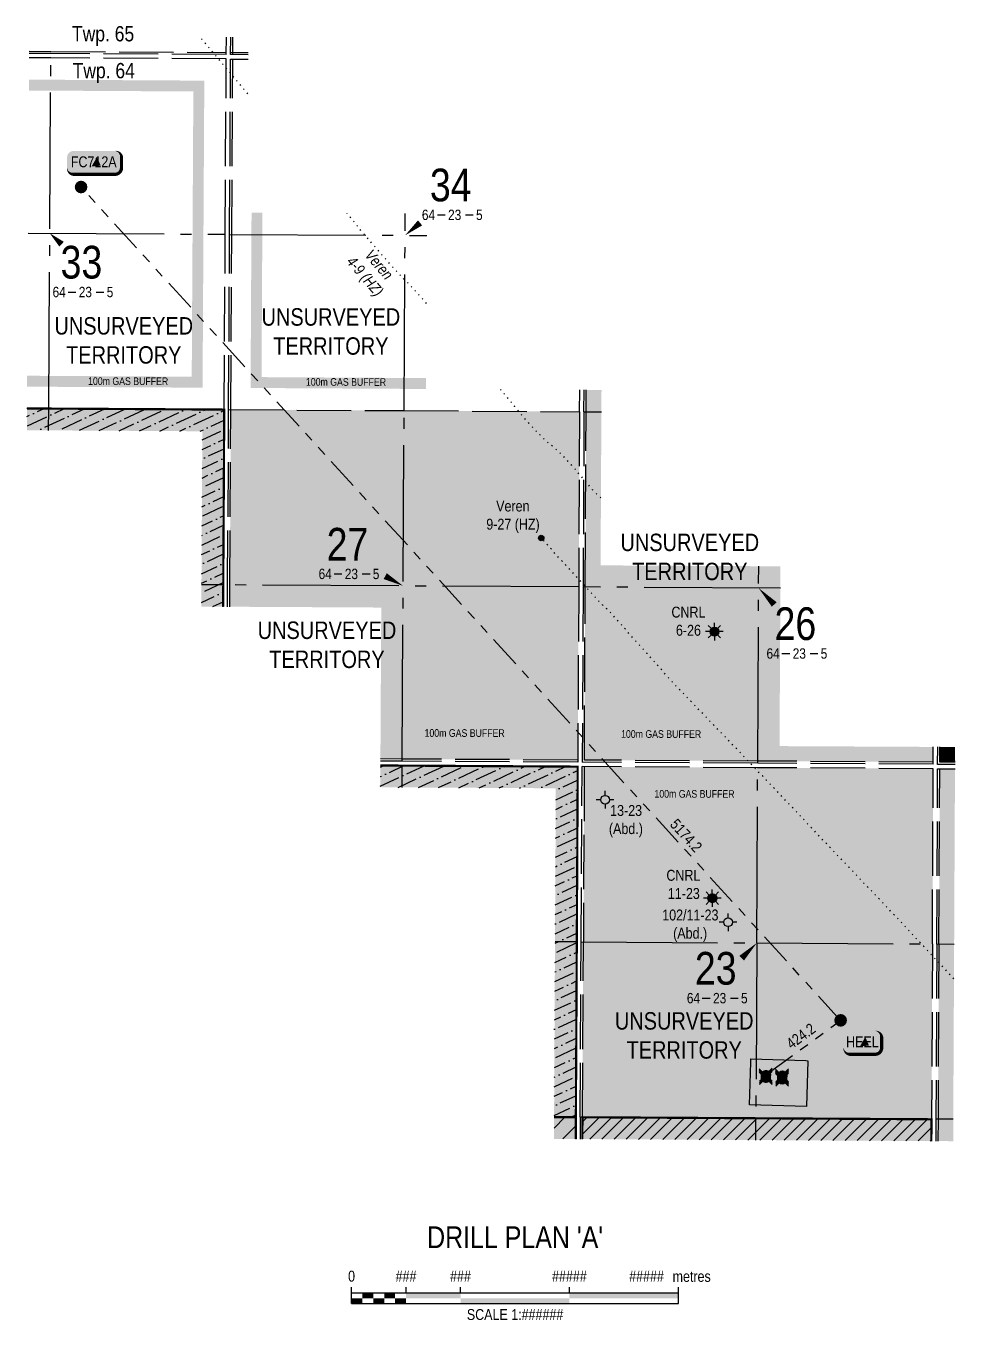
# Model space of a CAD drawing. Header units: inches. Extents: x 464475 to 485921, y 6038951 to 6050475.
# Drawn here: x 471317 to 472169, y 6040362 to 6041549 of the extents above; entities that cross this region are included whole.
import ezdxf
from ezdxf.enums import TextEntityAlignment as Align

# ---------------------------------------------------------------- set-up
doc = ezdxf.new("R2010")
doc.units = ezdxf.units.IN
doc.header["$LTSCALE"] = 5
for name, pattern in [('foc-DOT', [1, 0.2, -0.8]), ('foc-DRILLPATH', [14.75, 6, -1.75, 1.75, -1.75, 1.75, -1.75]), ('foc-QUARTERLINE', [33, 25, -3, 2, -3]), ('foc-UNSURVEYED', [12.5, 10, -2.5])]:
    doc.linetypes.add(name, pattern=pattern)
for name, color, linetype in [('10', 1, 'Continuous'), ('9', 3, 'Continuous'), ('ABADATA-DRILL-T', 8, 'Continuous'), ('AS-DRILL', 8, 'foc-DOT'), ('AS-DRILL-T', 8, 'Continuous'), ('AS-TARGET-GAS', 182, 'Continuous'), ('AS-TARGET-GAS-H', 181, 'Continuous'), ('D-TXT', 6, 'Continuous'), ('DETAIL-T', 7, 'Continuous'), ('H-CP', 51, 'Continuous'), ('H-MOCL', 111, 'Continuous'), ('L-2', 7, 'Continuous'), ('L-BD', 7, 'Continuous'), ('L-MON', 1, 'Continuous'), ('L-QSEC', 8, 'foc-QUARTERLINE'), ('L-SECLBL', 7, 'Continuous'), ('L-UNS-T', 3, 'Continuous'), ('L-USEC', 7, 'foc-UNSURVEYED'), ('P-PDRILLPATH', 12, 'foc-DRILLPATH'), ('P-PROPOSED', 10, 'Continuous'), ('P-PROPOSED-H', 21, 'Continuous'), ('P-TEMP-HUSKY-NO CUT-H', 104, 'Continuous')]:
    doc.layers.add(name, color=color, linetype=linetype)
doc.layers.add('D56-EXISTING DISPOSITION', color=7, linetype='Continuous', true_color=0xa347ff)
doc.styles.add('80', font='ARIALN.TTF', dxfattribs={"height": 10})
doc.styles.add('80CG', font='ARIALN.TTF', dxfattribs={"height": 10})
doc.styles.add('80L', font='ARIALN.TTF', dxfattribs={"height": 10})
doc.styles.add('SIMPLEX', font='ARIALN.TTF')
pattern_1 = [(25, (-33293.554, 10185.4706), (9.229754603, 13.057325538), [19.833232416, -3.966646483, 0, -3.966646483])]

# ---------------------------------------------------------------- blocks, each defined once
blk = doc.blocks.new('*U495')
at = {"color": 0}
for p, q in [((-150, 0), (-150, 15)), ((-100, 10), (-100, 15)), ((-50, 10), (-50, 15)), ((50, 10), (50, 15)), ((150.2, 0), (150.2, 15)), ((-150, 10), (150.2, 10)), ((-150, 0), (150.2, 0))]:
    blk.add_line(p, q, dxfattribs=at)
for points in [[(-150, 5), (-140, 5), (-150, 0), (-140, 0)], [(-140, 10), (-130, 10), (-140, 5), (-130, 5)], [(-130, 5), (-120, 5), (-130, 0), (-120, 0)], [(-120, 10), (-110, 10), (-120, 5), (-110, 5)], [(-110, 5), (-100, 5), (-110, 0), (-100, 0)], [(-100, 10), (-50, 10), (-100, 5), (-50, 5)], [(-50, 5), (50, 5), (-50, 0), (50, 0)], [(50, 10), (150.2, 10), (50, 5), (150.2, 5)]]:
    blk.add_solid(points, dxfattribs=at)
at = {"color": 0, "style": '80'}
blk.add_text('metres', height=10, dxfattribs=at).set_placement((162.2, 20), align=Align.CENTER)
at = {"color": 0, "char_height": 10, "style": '80'}
for s, insert, attachment_point in [('0', (-150, 30.2), 2), ('###', (-100, 30.2), 2), ('###', (-50, 30.2), 2), ('#####', (50, 30.2), 2), ('#####', (136.7, 30.2), 3), ('SCALE 1:######', (0.1, -5), 2)]:
    blk.add_mtext(s, dxfattribs=dict(at, insert=insert, attachment_point=attachment_point))
blk = doc.blocks.new('WC')
at = {"layer": 'L-MON'}
h = blk.add_hatch(color=255, dxfattribs=at)
h.dxf.hatch_style = 1
edge = h.paths.add_edge_path()
edge.add_arc((0, 0), 0.9, 0, 360)
at = {"layer": 'L-MON', "color": 240, "flags": 128}
for points in [[(-0.62, 0.5), (-1.23, 1.12)], [(0.52, 0.61), (1.13, 1.21)], [(-1.18, -1.18), (-0.56, -0.57)], [(1.16, -1.18), (0.56, -0.57)]]:
    blk.add_lwpolyline(points, dxfattribs=at)
at = {"layer": 'L-MON', "color": 240}
for radius in [0.8, 0.373]:
    blk.add_circle((0, 0), radius, dxfattribs=at)
blk = doc.blocks.new('plbh')
at = {"layer": 'L-MON'}
h = blk.add_hatch(color=255, dxfattribs=at)
h.dxf.hatch_style = 1
edge = h.paths.add_edge_path()
edge.add_arc((0, 0), 1.16, 0, 360)
h = blk.add_hatch(color=256, dxfattribs=at)
h.dxf.hatch_style = 1
h.paths.add_polyline_path([(-0.96, 0, 1), (0.96, 0, 1)])
h.paths.add_polyline_path([(0.91, 0, -1), (-0.91, 0, -1)], flags=16)
h.paths.add_polyline_path([(0.45, 0, -1), (-0.45, 0, -1)], flags=0)
h = blk.add_hatch(color=256, dxfattribs=at)
h.dxf.hatch_style = 1
h.paths.add_polyline_path([(-0.45, 0, 1), (0.45, 0, 1)])
h.paths.add_polyline_path([(0.4, 0, -1), (-0.4, 0, -1)], flags=16)
at = {"layer": 'L-MON', "color": 240}
for radius in [0.96, 0.91, 0.45, 0.4]:
    blk.add_circle((0, 0), radius, dxfattribs=at)
blk = doc.blocks.new('L-SECLBL')
at = {"layer": '9', "color": 7}
for p, q in [((-5.1, -27.8), (-12.3, -27.8)), ((20.7, -27.8), (13.5, -27.8))]:
    blk.add_line(p, q, dxfattribs=at)
at = {"layer": '10', "color": 2, "style": 'SIMPLEX'}
blk.add_attdef('SEC', text='', height=30, dxfattribs=at).set_placement((0, 0), align=Align.MIDDLE)
at = {"layer": '10', "color": 5, "style": '80L'}
blk.add_attdef('TWP', text='', height=9.5, dxfattribs=at).set_placement((-14.4, -27.4), align=Align.MIDDLE_RIGHT)
blk.add_attdef('RGE', text='', height=9.5, dxfattribs=at).set_placement((3.6, -27.4), align=Align.MIDDLE_CENTER)
blk.add_attdef('MER', text='', height=9.5, dxfattribs=at).set_placement((23.2, -27.4), align=Align.MIDDLE_LEFT)
blk = doc.blocks.new('BH-Existing')
at = {"layer": 'AS-DRILL-T'}
h = blk.add_hatch(color=256, dxfattribs=at)
h.dxf.hatch_style = 1
edge = h.paths.add_edge_path()
edge.add_arc((0, 0), 0.5, 0, 360)
blk.add_circle((0, 0), 0.5, dxfattribs=at)
blk = doc.blocks.new('GAS')
h = blk.add_hatch(color=255)
h.dxf.hatch_style = 1
edge = h.paths.add_edge_path()
edge.add_arc((0, 0), 0.9, 0, 360)
for p, q in [((-0.81, 0), (-1.62, 0)), ((-0.57, 0.57), (-1.14, 1.14)), ((0, 0.81), (0, 1.62)), ((0.57, 0.57), (1.14, 1.14)), ((1.62, 0), (0.81, 0)), ((-0.57, -0.57), (-1.14, -1.14)), ((0, -0.81), (0, -1.62)), ((1.14, -1.14), (0.57, -0.57))]:
    blk.add_line(p, q)
blk.add_circle((0, 0), 0.8)
blk = doc.blocks.new('GABD')
for p, q in [((-0.81, 0), (-1.62, 0)), ((0, 0.81), (0, 1.62)), ((1.62, 0), (0.81, 0)), ((0, -0.81), (0, -1.62))]:
    blk.add_line(p, q)
blk.add_circle((0, 0), 0.8)
blk = doc.blocks.new('*U501')
h = blk.add_hatch(color=254)
edge = h.paths.add_edge_path()
edge.add_line((-19, -11.5), (19, -11.5))
edge.add_arc((19, -5.5), 6, 270, 360)
edge.add_line((25, -5.5), (25, 4))
edge.add_arc((19, 4), 6, 0, 90)
edge.add_line((19, 10), (-19, 10))
edge.add_arc((-19, 4), 6, 90, 180)
edge.add_line((-25, 4), (-25, -5.5))
edge.add_arc((-19, -5.5), 6, 180, 270)
at = {"color": 1, "flags": 128}
blk.add_lwpolyline([(-19, -11.5, 3, 3, 0), (19, -11.5, 3, 3, 0.414214), (25, -5.5, 3, 3, 0), (25, 4, 3, 0, 0.414214), (19, 10, 0, 0, 0), (-19, 10, 0, 0, 0.414214), (-25, 4, 0, 0, 0), (-25, -5.5, 0, 3, 0.414214)], format="xyseb", close=True, dxfattribs=at)
blk.add_lwpolyline([(5.8, -3.4, 0, 10, 0), (0, 0, 5, 5, 0)], format="xyseb", dxfattribs=at)
at = {"color": 1, "style": '80'}
blk.add_attdef('ENTER_TEXT_001', (-36, -5), '', height=10, dxfattribs=at)
blk = doc.blocks.new('*U508')
h = blk.add_hatch(color=254)
edge = h.paths.add_edge_path()
edge.add_line((-11.5, -11.5), (11.5, -11.5))
edge.add_arc((11.5, -5.5), 6, 270, 360)
edge.add_line((17.5, -5.5), (17.5, 4))
edge.add_arc((11.5, 4), 6, 0, 90)
edge.add_line((11.5, 10), (-11.5, 10))
edge.add_arc((-11.5, 4), 6, 90, 180)
edge.add_line((-17.5, 4), (-17.5, -5.5))
edge.add_arc((-11.5, -5.5), 6, 180, 270)
at = {"color": 1, "flags": 128}
blk.add_lwpolyline([(-11.5, -11.5, 3, 3, 0), (11.5, -11.5, 3, 3, 0.414214), (17.5, -5.5, 3, 3, 0), (17.5, 4, 3, 0, 0.414214), (11.5, 10, 0, 0, 0), (-11.5, 10, 0, 0, 0.414214), (-17.5, 4, 0, 0, 0), (-17.5, -5.5, 0, 3, 0.414214)], format="xyseb", close=True, dxfattribs=at)
blk.add_lwpolyline([(5.8, -3.4, 0, 10, 0), (0, 0, 5, 5, 0)], format="xyseb", dxfattribs=at)
at = {"color": 1, "style": '80'}
blk.add_attdef('ENTER_TEXT_001', (-36, -5), '', height=10, dxfattribs=at)

msp = doc.modelspace()

# ---------------------------------------------------------------- hatches: boundary and pattern name
at = {"layer": 'AS-TARGET-GAS-H'}
h = msp.add_hatch(color=256, dxfattribs=at)
h.dxf.hatch_style = 1
h.paths.add_polyline_path([(471480.56, 6041498.648), (471319.669, 6041499.581), (471319.61, 6041489.587), (471470.508, 6041488.711), (471469.018, 6041227.031), (471318.079, 6041227.916), (471318.021, 6041217.922), (471478.955, 6041216.977)])
h = msp.add_hatch(color=256, dxfattribs=at)
h.dxf.hatch_style = 1
h.paths.add_polyline_path([(471683.964, 6041225.777), (471533.013, 6041226.656), (471533.865, 6041377.469), (471523.87, 6041377.525), (471522.962, 6041216.72), (471683.906, 6041215.782)])
h = msp.add_hatch(color=256, dxfattribs=at)
h.dxf.hatch_style = 1
h.paths.add_polyline_path([(471532.674, 6041166.689), (471794.614, 6041165.163), (471793.234, 6040903.521), (471642.226, 6040904.401), (471642.171, 6040894.406), (471803.176, 6040893.468), (471804.661, 6041175.099), (471522.736, 6041176.742), (471521.828, 6041015.937), (471531.822, 6041015.879)])
h = msp.add_hatch(color=256, dxfattribs=at)
h.dxf.hatch_style = 1
h.paths.add_polyline_path([(471858.018, 6041053.964), (471848.024, 6041054.016), (471847.175, 6040893.212), (472008.179, 6040892.279), (472008.237, 6040902.274), (471857.223, 6040903.149)])
h = msp.add_hatch(color=256, dxfattribs=at)
h.dxf.hatch_style = 1
h.paths.add_polyline_path([(472128.99, 6040847.578), (471846.943, 6040849.212), (471845.457, 6040567.58), (472127.609, 6040565.942)])
h.paths.add_polyline_path([(472117.664, 6040575.994), (471855.505, 6040577.516), (471856.885, 6040839.16), (472118.947, 6040837.641)], flags=16)
at = {"layer": 'H-CP'}
h = msp.add_hatch(color=256, dxfattribs=at)
h.dxf.hatch_style = 1
h.paths.add_polyline_path([(471844.85, 6041214.845), (471830.892, 6041214.926), (471830.787, 6041194.937), (471844.745, 6041194.856)])
h = msp.add_hatch(color=256, dxfattribs=at)
h.dxf.hatch_style = 1
h.paths.add_polyline_path([(471317.904, 6041197.931), (471317.787, 6041177.944), (471478.736, 6041176.999), (471477.828, 6041016.193), (471497.817, 6041016.077), (471498.838, 6041196.871)])
h = msp.add_hatch(color=256, dxfattribs=at)
h.dxf.hatch_style = 1
h.paths.add_polyline_path([(471503.849, 6041016.042), (471504.87, 6041196.836), (471824.756, 6041194.972), (471823.07, 6040875.372), (471642.073, 6040876.427), (471642.831, 6041015.283)])
h = msp.add_hatch(color=256, dxfattribs=at)
h.dxf.hatch_style = 1
h.paths.add_polyline_path([(471989.008, 6041053.2), (471844.002, 6041053.964), (471844.745, 6041194.856), (471830.787, 6041194.937), (471829.939, 6041034.131), (471988.907, 6041033.211)])
h = msp.add_hatch(color=256, dxfattribs=at)
h.dxf.hatch_style = 1
h.paths.add_polyline_path([(472149.175, 6040887.44), (472008.158, 6040888.158), (472008.997, 6041053.095), (471989.008, 6041053.2), (471988.098, 6040874.416), (472149.107, 6040873.483)])
h = msp.add_hatch(color=256, dxfattribs=at)
h.dxf.hatch_style = 1
h.paths.add_polyline_path([(471829.939, 6041034.131), (471988.907, 6041033.211), (471988.098, 6040874.416), (471829.101, 6040875.338)])
h = msp.add_hatch(color=256, dxfattribs=at)
h.dxf.hatch_style = 1
h.paths.add_polyline_path([(472169.164, 6040887.339), (472155.207, 6040887.41), (472155.139, 6040873.448), (472169.096, 6040873.367)])
h = msp.add_hatch(color=256, dxfattribs=at)
h.dxf.hatch_style = 1
h.paths.add_polyline_path([(471821.342, 6040547.73), (471801.353, 6040547.846), (471802.944, 6040849.468), (471641.931, 6040850.406), (471642.04, 6040870.395), (471823.038, 6040869.341)])
h = msp.add_hatch(color=256, dxfattribs=at)
h.dxf.hatch_style = 1
h.paths.add_polyline_path([(472147.5, 6040545.836), (471827.374, 6040547.695), (471829.07, 6040869.306), (472149.077, 6040867.451)])
h = msp.add_hatch(color=256, dxfattribs=at)
h.dxf.hatch_style = 1
h.paths.add_polyline_path([(472169.066, 6040867.378), (472155.109, 6040867.429), (472154.321, 6040706.626), (472168.278, 6040706.585)])
h = msp.add_hatch(color=256, dxfattribs=at)
h.dxf.hatch_style = 1
h.paths.add_polyline_path([(472168.278, 6040706.585), (472154.321, 6040706.626), (472153.533, 6040545.823), (472167.49, 6040545.791)])
h = msp.add_hatch(color=256, dxfattribs=at)
h.dxf.hatch_style = 1
h.paths.add_polyline_path([(472167.49, 6040545.791), (472153.533, 6040545.823), (472153.532, 6040545.801), (472153.434, 6040525.812), (472167.392, 6040525.731)])
at = {"layer": 'H-MOCL'}
h = msp.add_hatch(color=256, dxfattribs=at)
h.dxf.hatch_style = 1
h.paths.add_polyline_path([(471801.353, 6040547.846), (471821.342, 6040547.73), (471821.236, 6040527.741), (471801.247, 6040527.857)])
h = msp.add_hatch(color=256, dxfattribs=at)
h.dxf.hatch_style = 1
h.paths.add_polyline_path([(471827.374, 6040547.695), (472147.5, 6040545.836), (472147.395, 6040525.847), (471827.268, 6040527.706)])
at = {"layer": 'P-PROPOSED-H'}
h = msp.add_hatch(color=256, dxfattribs=at)
h.dxf.hatch_style = 1
h.paths.add_polyline_path([(471980.552, 6040559.071), (471981.667, 6040598.318), (471981.72, 6040601.288), (472032.316, 6040599.64), (472034.038, 6040599.594), (472032.844, 6040557.586)])
at = {"layer": 'P-TEMP-HUSKY-NO CUT-H', "true_color": 0x0582ff}
h = msp.add_hatch(dxfattribs=at)
h.set_pattern_fill('ANSI36', color=150, scale=2.498675, angle=340)
h.set_pattern_definition(pattern_1)
h.paths.add_polyline_path([(471477.828, 6041016.193), (471497.817, 6041016.077), (471498.838, 6041196.871), (471317.904, 6041197.931), (471317.787, 6041177.944), (471478.736, 6041176.999)])
h = msp.add_hatch(dxfattribs=at)
h.set_pattern_fill('ANSI36', color=150, scale=2.498675, angle=340)
h.set_pattern_definition(pattern_1)
h.paths.add_polyline_path([(471802.944, 6040849.468), (471641.931, 6040850.406), (471642.04, 6040870.395), (471823.038, 6040869.341), (471821.342, 6040547.73), (471801.353, 6040547.846)])
at = {"layer": 'P-TEMP-HUSKY-NO CUT-H'}
h = msp.add_hatch(dxfattribs=at)
h.set_pattern_fill('ANSI31', color=256, scale=4)
h.set_pattern_definition([(45, (376729.597, 4831698.792), (-8.98025612, 8.98025612), [])])
h.paths.add_polyline_path([(471801.353, 6040547.846), (471821.342, 6040547.73), (471821.236, 6040527.741), (471801.247, 6040527.857)])
h = msp.add_hatch(dxfattribs=at)
h.set_pattern_fill('ANSI31', color=256, scale=2.498675)
h.set_pattern_definition([(45, (-33293.554, 10185.4706), (-5.609685254, 5.609685254), [])])
h.paths.add_polyline_path([(471827.268, 6040527.706), (471827.374, 6040547.695), (472147.5, 6040545.836), (472147.395, 6040525.847)])

# ---------------------------------------------------------------- linework, layer by layer
at = {"layer": 'AS-DRILL'}
for p, q in [((471948.429, 6040993.171), (471948.429, 6040993.171)), ((471848.103, 6040838.99), (471848.103, 6040838.99))]:
    msp.add_line(p, q, dxfattribs=at)
at = {"layer": 'AS-DRILL', "flags": 128}
for points in [[(471520.471, 6041486.621), (471519.088, 6041488.252), (471515.337, 6041492.603), (471511.617, 6041496.967), (471507.888, 6041501.366), (471504.111, 6041505.864), (471500.422, 6041510.293), (471496.766, 6041514.706), (471493.097, 6041519.159), (471489.376, 6041523.5), (471485.644, 6041527.883), (471482.017, 6041532.284), (471478.315, 6041536.679), (471476.61, 6041538.65)], [(471684.337, 6041294.302), (471683.201, 6041295.651), (471679.423, 6041299.966), (471675.527, 6041304.221), (471671.593, 6041308.421), (471667.67, 6041312.541), (471663.675, 6041316.676), (471659.666, 6041320.805), (471655.704, 6041324.981), (471651.864, 6041329.259), (471648.072, 6041333.597), (471644.303, 6041337.96), (471640.553, 6041342.344), (471636.792, 6041346.727), (471633.038, 6041351.046), (471629.258, 6041355.39), (471625.503, 6041359.759), (471621.804, 6041364.185), (471618.177, 6041368.677), (471614.582, 6041373.178), (471611.473, 6041377.015)], [(471844.328, 6041115.952), (471842.346, 6041117.594), (471840.232, 6041119.556), (471838.947, 6041120.851), (471836.72, 6041123.343), (471834.409, 6041126.201), (471831.897, 6041129.29), (471829.188, 6041132.376), (471826.305, 6041135.565), (471823.287, 6041139.048), (471821.325, 6041141.368), (471820.112, 6041142.787), (471816.71, 6041146.712), (471813.129, 6041150.693), (471809.341, 6041154.652), (471805.243, 6041158.523), (471800.928, 6041162.264), (471796.57, 6041166.008), (471792.331, 6041169.852), (471790.2, 6041171.885), (471788.176, 6041173.828), (471784.129, 6041177.941), (471780.199, 6041182.159), (471776.351, 6041186.447), (471772.653, 6041190.756), (471768.994, 6041195.157), (471765.326, 6041199.59), (471761.651, 6041204.017), (471758.038, 6041208.44), (471754.385, 6041212.859), (471752.29, 6041215.384)], [(472168.122, 6040674.821), (472166.513, 6040676.5), (472162.736, 6040680.511), (472158.953, 6040684.531), (472155.201, 6040688.56), (472151.436, 6040692.586), (472147.609, 6040696.55), (472143.817, 6040700.548), (472140.058, 6040704.583), (472136.303, 6040708.629), (472132.582, 6040712.694), (472128.864, 6040716.747), (472125.141, 6040720.827), (472121.402, 6040724.872), (472117.583, 6040728.872), (472113.769, 6040732.854), (472109.938, 6040736.834), (472106.152, 6040740.829), (472102.395, 6040744.853), (472098.596, 6040748.847), (472094.842, 6040752.876), (472091.041, 6040756.878), (472087.181, 6040760.804), (472083.311, 6040764.742), (472079.522, 6040768.748), (472075.829, 6040772.831), (472072.11, 6040776.908), (472068.304, 6040780.88), (472064.428, 6040784.782), (472060.549, 6040788.692), (472056.717, 6040792.644), (472052.954, 6040796.662), (472049.208, 6040800.687), (472045.407, 6040804.675), (472041.603, 6040808.671), (472037.838, 6040812.698), (472034.053, 6040816.7), (472030.273, 6040820.708), (472026.516, 6040824.723), (472022.755, 6040828.753), (472018.983, 6040832.772), (472015.202, 6040836.782), (472011.431, 6040840.79), (472007.687, 6040844.827), (472003.912, 6040848.847), (472000.064, 6040852.797), (471996.241, 6040856.772), (471992.433, 6040860.762), (471988.572, 6040864.686), (471984.744, 6040868.652), (471980.979, 6040872.68), (471977.191, 6040876.693), (471973.416, 6040880.705), (471969.639, 6040884.719), (471965.851, 6040888.72), (471962.044, 6040892.708), (471958.214, 6040896.672), (471954.389, 6040900.642), (471950.549, 6040904.6), (471946.711, 6040908.55), (471939.09, 6040916.523), (471935.257, 6040920.493), (471931.427, 6040924.441), (471927.61, 6040928.413), (471923.794, 6040932.389), (471919.973, 6040936.364), (471916.117, 6040940.312), (471912.229, 6040944.247), (471908.456, 6040948.256), (471904.849, 6040952.419), (471901.271, 6040956.608), (471897.628, 6040960.737), (471893.957, 6040964.832), (471890.302, 6040968.951), (471886.621, 6040973.052), (471882.94, 6040977.147), (471879.291, 6040981.284), (471875.598, 6040985.377), (471871.887, 6040989.447), (471868.24, 6040993.57), (471864.632, 6040997.733), (471860.973, 6041001.85), (471857.326, 6041005.977), (471853.729, 6041010.136), (471849.839, 6041014.024), (471845.801, 6041017.777), (471841.903, 6041021.669), (471838.119, 6041025.658), (471834.414, 6041029.734), (471830.715, 6041033.833), (471827.024, 6041037.928), (471823.315, 6041042.01), (471819.614, 6041046.093), (471815.875, 6041050.124), (471812.124, 6041054.154), (471808.363, 6041058.181), (471804.631, 6041062.229), (471800.968, 6041066.334), (471797.277, 6041070.423), (471793.023, 6041075.167), (471789.578, 6041079.063)], [(472169.099, 6040874.057), (472168.97, 6040874.199), (472165.247, 6040878.246), (472161.531, 6040882.315), (472157.871, 6040886.426), (472157.028, 6040887.395)]]:
    msp.add_lwpolyline(points, dxfattribs=at)
at = {"layer": 'D56-EXISTING DISPOSITION', "const_width": 1.999, "flags": 128}
for points in [[(471317.904, 6041197.931), (471498.838, 6041196.871), (471497.93, 6041036.066), (471497.817, 6041016.077)], [(471642.04, 6040870.395), (471823.038, 6040869.341), (471822.19, 6040708.535), (471821.342, 6040547.73), (471801.353, 6040547.846)], [(471801.353, 6040547.846), (471821.342, 6040547.73), (471821.236, 6040527.741)], [(471827.268, 6040527.706), (471827.374, 6040547.695), (471986.432, 6040546.771), (472147.5, 6040545.836), (472147.395, 6040525.847)]]:
    msp.add_lwpolyline(points, dxfattribs=at)
at = {"layer": 'L-QSEC'}
for p, q in [((471337.893, 6041197.815), (471339.775, 6041519.455)), ((471663.807, 6041195.909), (471664.799, 6041376.704)), ((471318.845, 6041358.731), (471499.746, 6041357.676)), ((471503.768, 6041357.653), (471684.679, 6041356.599)), ((471337.777, 6041177.826), (471337.893, 6041197.815)), ((471662.051, 6040874.301), (471663.807, 6041195.909)), ((471988.088, 6040872.406), (471989.008, 6041053.2)), ((471497.93, 6041036.066), (471477.941, 6041036.182)), ((471823.907, 6041034.166), (471501.952, 6041036.042)), ((472008.896, 6041033.095), (471827.929, 6041034.143)), ((471661.92, 6040850.29), (471662.029, 6040870.279)), ((471987.25, 6040707.578), (471988.068, 6040868.384)), ((471822.19, 6040708.535), (471802.201, 6040708.652)), ((471826.211, 6040708.512), (471987.25, 6040707.578)), ((471987.25, 6040707.578), (471986.432, 6040546.771)), ((471987.25, 6040707.578), (472148.289, 6040706.644)), ((472152.311, 6040706.632), (472168.278, 6040706.585)), ((471986.33, 6040526.782), (471986.432, 6040546.771))]:
    msp.add_line(p, q, dxfattribs=at)
at = {"layer": 'L-SECLBL', "flags": 128}
for points in [[(471664.69, 6041356.715, 0, 5.997, 0), (471678.434, 6041368.137, 0, 0, 0)], [(471338.834, 6041358.615, 0, 5.997, 0), (471349.634, 6041348.6, 0, 0, 0)], [(471662.929, 6041035.104, 0, 5.997, 0), (471646.493, 6041044.102, 0, 0, 0)], [(471988.907, 6041033.211, 0, 5.997, 0), (472003.256, 6041018.105, 0, 0, 0)], [(471987.25, 6040707.578, 0, 5.997, 0), (471973.477, 6040693.672, 0, 0, 0)]]:
    msp.add_lwpolyline(points, format="xyseb", dxfattribs=at)
at = {"layer": 'L-USEC'}
for p, q in [((471500.686, 6041522.536), (471500.777, 6041538.51)), ((471504.707, 6041522.512), (471504.798, 6041538.487)), ((471506.717, 6041522.501), (471506.808, 6041538.475)), ((471339.914, 6041523.478), (471319.809, 6041523.594)), ((471319.821, 6041525.604), (471339.926, 6041525.488)), ((471500.686, 6041522.536), (471339.914, 6041523.478)), ((471339.926, 6041525.488), (471500.697, 6041524.546)), ((471520.662, 6041522.419), (471504.707, 6041522.512)), ((471504.719, 6041524.522), (471520.668, 6041524.429)), ((471339.89, 6041519.456), (471319.786, 6041519.573)), ((471500.663, 6041518.514), (471339.89, 6041519.456)), ((471499.746, 6041357.676), (471500.663, 6041518.511)), ((471500.663, 6041518.511), (471500.663, 6041518.514)), ((471503.768, 6041357.653), (471504.684, 6041518.488)), ((471504.684, 6041518.488), (471520.652, 6041518.395)), ((471505.778, 6041357.641), (471506.694, 6041518.476)), ((471498.838, 6041196.871), (471499.746, 6041357.676)), ((471502.86, 6041196.848), (471503.768, 6041357.653)), ((471504.87, 6041196.836), (471505.778, 6041357.641)), ((471824.756, 6041194.972), (471824.861, 6041214.961)), ((471828.777, 6041194.951), (471828.883, 6041214.938)), ((471830.787, 6041194.937), (471830.892, 6041214.926)), ((471337.893, 6041197.815), (471317.904, 6041197.931)), ((471498.838, 6041196.871), (471337.893, 6041197.815)), ((471497.93, 6041036.066), (471498.838, 6041196.871)), ((471501.952, 6041036.043), (471502.86, 6041196.848)), ((471502.86, 6041196.848), (471663.807, 6041195.909)), ((471503.962, 6041036.031), (471504.87, 6041196.836)), ((471663.807, 6041195.909), (471824.756, 6041194.972)), ((471824.756, 6041194.972), (471823.907, 6041034.166)), ((471828.777, 6041194.951), (471827.929, 6041034.145)), ((471828.777, 6041194.949), (471844.745, 6041194.856)), ((471829.939, 6041034.131), (471830.787, 6041194.937)), ((471497.817, 6041016.077), (471497.93, 6041036.066)), ((471501.839, 6041016.053), (471501.952, 6041036.043)), ((471503.849, 6041016.042), (471503.962, 6041036.031)), ((471823.907, 6041034.166), (471823.059, 6040873.363)), ((471827.929, 6041034.145), (471827.081, 6040873.339)), ((471829.101, 6040875.338), (471829.939, 6041034.131)), ((472149.097, 6040871.473), (472149.175, 6040887.44)), ((472153.118, 6040871.45), (472153.197, 6040887.417)), ((472155.139, 6040873.448), (472155.207, 6040887.405)), ((471662.029, 6040870.279), (471642.04, 6040870.395)), ((471662.053, 6040874.301), (471642.062, 6040874.417)), ((471662.062, 6040876.311), (471642.073, 6040876.427)), ((471823.038, 6040869.341), (471662.029, 6040870.279)), ((471823.059, 6040873.363), (471662.053, 6040874.301)), ((471823.07, 6040875.372), (471662.062, 6040876.311)), ((471822.19, 6040708.535), (471823.038, 6040869.341)), ((471826.212, 6040708.514), (471827.06, 6040869.317)), ((471988.068, 6040868.384), (471827.06, 6040869.317)), ((471988.091, 6040872.406), (471827.081, 6040873.339)), ((471829.07, 6040869.306), (471828.222, 6040708.503)), ((471988.098, 6040874.416), (471829.101, 6040875.338)), ((472149.077, 6040867.451), (471988.068, 6040868.384)), ((472149.097, 6040871.473), (471988.091, 6040872.406)), ((472149.107, 6040873.483), (471988.098, 6040874.416)), ((472169.086, 6040871.357), (472153.118, 6040871.45)), ((472169.096, 6040873.367), (472155.139, 6040873.448)), ((472148.289, 6040706.644), (472149.077, 6040867.451)), ((472152.311, 6040706.624), (472153.099, 6040867.436)), ((472153.099, 6040867.436), (472169.066, 6040867.378)), ((472154.321, 6040706.626), (472155.109, 6040867.429)), ((471821.342, 6040547.73), (471822.19, 6040708.535)), ((471825.363, 6040547.707), (471826.211, 6040708.514)), ((471827.374, 6040547.695), (471828.222, 6040708.503)), ((472148.289, 6040706.644), (472147.5, 6040545.836)), ((472152.31, 6040706.624), (472151.522, 6040545.813)), ((472154.321, 6040706.614), (472153.532, 6040545.801)), ((471801.353, 6040547.846), (471821.342, 6040547.73)), ((471821.342, 6040547.73), (471821.236, 6040527.741)), ((471825.364, 6040547.709), (471825.258, 6040527.717)), ((471986.432, 6040546.771), (471825.363, 6040547.707)), ((471827.268, 6040527.706), (471827.374, 6040547.695)), ((472147.5, 6040545.836), (471986.432, 6040546.771)), ((472147.5, 6040545.836), (472147.395, 6040525.847)), ((472151.522, 6040545.815), (472151.417, 6040525.824)), ((472167.49, 6040545.791), (472151.522, 6040545.827)), ((472153.532, 6040545.823), (472153.434, 6040525.812))]:
    msp.add_line(p, q, dxfattribs=at)
at = {"layer": 'P-PDRILLPATH'}
for p, q in [((472064.177, 6040636.581), (471367.519, 6041401.049)), ((471995.713, 6040586.551), (472064.177, 6040636.581))]:
    msp.add_line(p, q, dxfattribs=at)
at = {"layer": 'P-PROPOSED', "flags": 128}
msp.add_lwpolyline([(471980.552, 6040559.071), (471981.667, 6040598.318), (471981.72, 6040601.288), (472032.316, 6040599.64), (472034.038, 6040599.594), (472032.844, 6040557.586)], close=True, dxfattribs=at)

# ---------------------------------------------------------------- block references
at = {"layer": 'ABADATA-DRILL-T', "xscale": 4.997349899999994, "yscale": 4.997349899999994, "zscale": 4.997349899999994}
msp.add_blockref('BH-Existing', (471789.578, 6041079.063), dxfattribs=at)
at = {"layer": 'AS-DRILL-T', "xscale": 4.997349899999994, "yscale": 4.997349899999994, "zscale": 4.997349899999994}
for name, p in [('GAS', (471948.429, 6040993.171)), ('GABD', (471848.103, 6040838.99)), ('GAS', (471946.484, 6040748.67)), ('GABD', (471960.934, 6040726.562))]:
    msp.add_blockref(name, p, dxfattribs=at)
at = {"layer": 'L-2', "xscale": 0.9991279913569413, "yscale": 0.9991279913569413, "zscale": 0.9991279913569413}
msp.add_blockref('*U495', (471765.482, 6040376.724), dxfattribs=at)
at = {"layer": 'L-BD', "linetype": 'Continuous'}
ref = msp.add_blockref('*U501', (471379.632, 6041424.199), dxfattribs=dict(at, xscale=0.99946998, yscale=0.99946998, zscale=0.99946998))
ref.add_attrib('ENTER_TEXT_001', 'FC712A', (471358.139, 6041419.198), dxfattribs={"layer": '0', "color": 1, "height": 9.9947, "style": '80'})
ref = msp.add_blockref('*U508', (472084.312, 6040616.937), dxfattribs=dict(at, xscale=0.99946998, yscale=0.99946998, zscale=0.99946998))
ref.add_attrib('ENTER_TEXT_001', 'HEEL', (472069.136, 6040611.939), dxfattribs={"layer": '0', "color": 1, "height": 9.9947, "style": '80'})
at = {"layer": 'L-MON', "xscale": 4.997349899999989, "yscale": 4.997349899999989, "zscale": 4.997349899999989}
for name, p in [('plbh', (471367.519, 6041401.049)), ('plbh', (472064.177, 6040636.581)), ('WC', (471995.629, 6040583.6)), ('WC', (471995.657, 6040584.583)), ('WC', (471995.685, 6040585.567)), ('WC', (471995.713, 6040586.551)), ('WC', (472010.594, 6040582.187)), ('WC', (472010.623, 6040583.171)), ('WC', (472010.651, 6040584.155)), ('WC', (472010.679, 6040585.138)), ('WC', (472010.707, 6040586.122))]:
    msp.add_blockref(name, p, dxfattribs=at)
at = {"layer": 'L-SECLBL', "xscale": 0.99946998, "yscale": 0.99946998, "zscale": 0.99946998}
for p, values in [((471706.573, 6041402.933), {'SEC': '34', 'TWP': '64', 'RGE': '23', 'MER': '5'}), ((471367.848, 6041332.122), {'SEC': '33', 'TWP': '64', 'RGE': '23', 'MER': '5'}), ((471611.871, 6041073.542), {'SEC': '27', 'TWP': '64', 'RGE': '23', 'MER': '5'}), ((472022.672, 6041000.499), {'SEC': '26', 'TWP': '64', 'RGE': '23', 'MER': '5'}), ((471949.6, 6040684.346), {'SEC': '23', 'TWP': '64', 'RGE': '23', 'MER': '5'})]:
    msp.add_blockref('L-SECLBL', p, dxfattribs=at).add_auto_attribs(values)

# ---------------------------------------------------------------- texts
at = {"layer": 'ABADATA-DRILL-T', "insert": (471626.098, 6041354.851), "char_height": 9.9947, "attachment_point": 1, "rotation": 310.542631, "style": '80L'}
msp.add_mtext_dynamic_manual_height_columns('\\pi13.301;{\\fArial Narrow|b0|i1|c0|p34;Veren\\P\\pi7.0153;4-9 (HZ)}', width=55.45471, gutter_width=50.026, heights=[0], dxfattribs=at)
at = {"layer": 'ABADATA-DRILL-T', "char_height": 9.9947, "attachment_point": 1, "style": '80L'}
for s, width, insert in [('\\pi10.764;Veren\\P\\pi1.6964;9-27 (HZ)', 51.21869, (471737.484, 6041113.394)), ('\\pi12.636;CNRL\\P\\pi16.748;6-26', 55.45471, (471896.363, 6041016.087)), ('\\pi0.33085;CNRL\\P\\pi1.6671;11-23', 30.84352, (471904.045, 6040774.661))]:
    msp.add_mtext_dynamic_manual_height_columns(s, width=width, gutter_width=50.026, heights=[0], dxfattribs=dict(at, insert=insert))
at = {"layer": 'ABADATA-DRILL-T', "linetype": 'Continuous', "char_height": 9.9947, "attachment_point": 1, "style": '80L'}
for s, insert in [('\\pi1.5443;13-23\\P\\pi0.40237;(Abd.)', (471851.239, 6040834.137)), ('\\pi-9.5991;102/11-23\\P\\pi0.40237;(Abd.)', (471910.162, 6040738.24))]:
    msp.add_mtext_dynamic_manual_height_columns(s, width=30.59795, gutter_width=200.105, heights=[0], dxfattribs=dict(at, insert=insert))
at = {"layer": 'AS-TARGET-GAS', "char_height": 6.99629, "attachment_point": 1, "rotation": 359.872457, "style": '80L'}
for insert in [(471373.966, 6041226.509), (471573.796, 6041225.811), (471682.575, 6040903.736), (471862.808, 6040902.803), (471893.431, 6040847.904)]:
    msp.add_mtext_dynamic_manual_height_columns('100m GAS BUFFER', width=83.98177, gutter_width=190, heights=[0], dxfattribs=dict(at, insert=insert))
at = {"layer": 'D-TXT', "color": 3, "char_height": 13.9926, "attachment_point": 1, "style": '80L'}
for s, insert in [('Twp. 65', (471359.206, 6041548.671)), ('Twp. 64', (471359.811, 6041514.832))]:
    msp.add_mtext_dynamic_manual_height_columns(s, width=101.3954, gutter_width=47.5, heights=[0], dxfattribs=dict(at, insert=insert))
at = {"layer": 'DETAIL-T', "color": 3, "insert": (471765.602, 6040437.612), "char_height": 19.98256, "width": 313.75972, "attachment_point": 5, "style": '80CG'}
msp.add_mtext("DRILL PLAN 'A'", dxfattribs=at)
at = {"layer": 'L-BD', "style": '80L'}
for s, rotation, p in [('5174.2', 312.3428, (471922.463, 6040806.185)), ('424.2', 36.1579, (472027.673, 6040622.284))]:
    msp.add_text(s, height=9.9947, rotation=rotation, dxfattribs=at).set_placement(p, align=Align.MIDDLE)
at = {"layer": 'L-UNS-T', "color": 3, "char_height": 15.99152, "attachment_point": 5, "style": '80L'}
for insert in [(471596.621, 6041268.419), (471406.685, 6041260.27), (471925.832, 6041061.621), (471593.055, 6040981.007), (471920.672, 6040622.654)]:
    msp.add_mtext_dynamic_manual_height_columns('UNSURVEYED TERRITORY', width=126.34675, gutter_width=47.475, heights=[0], dxfattribs=dict(at, insert=insert))

doc.saveas('drawing.dxf')
